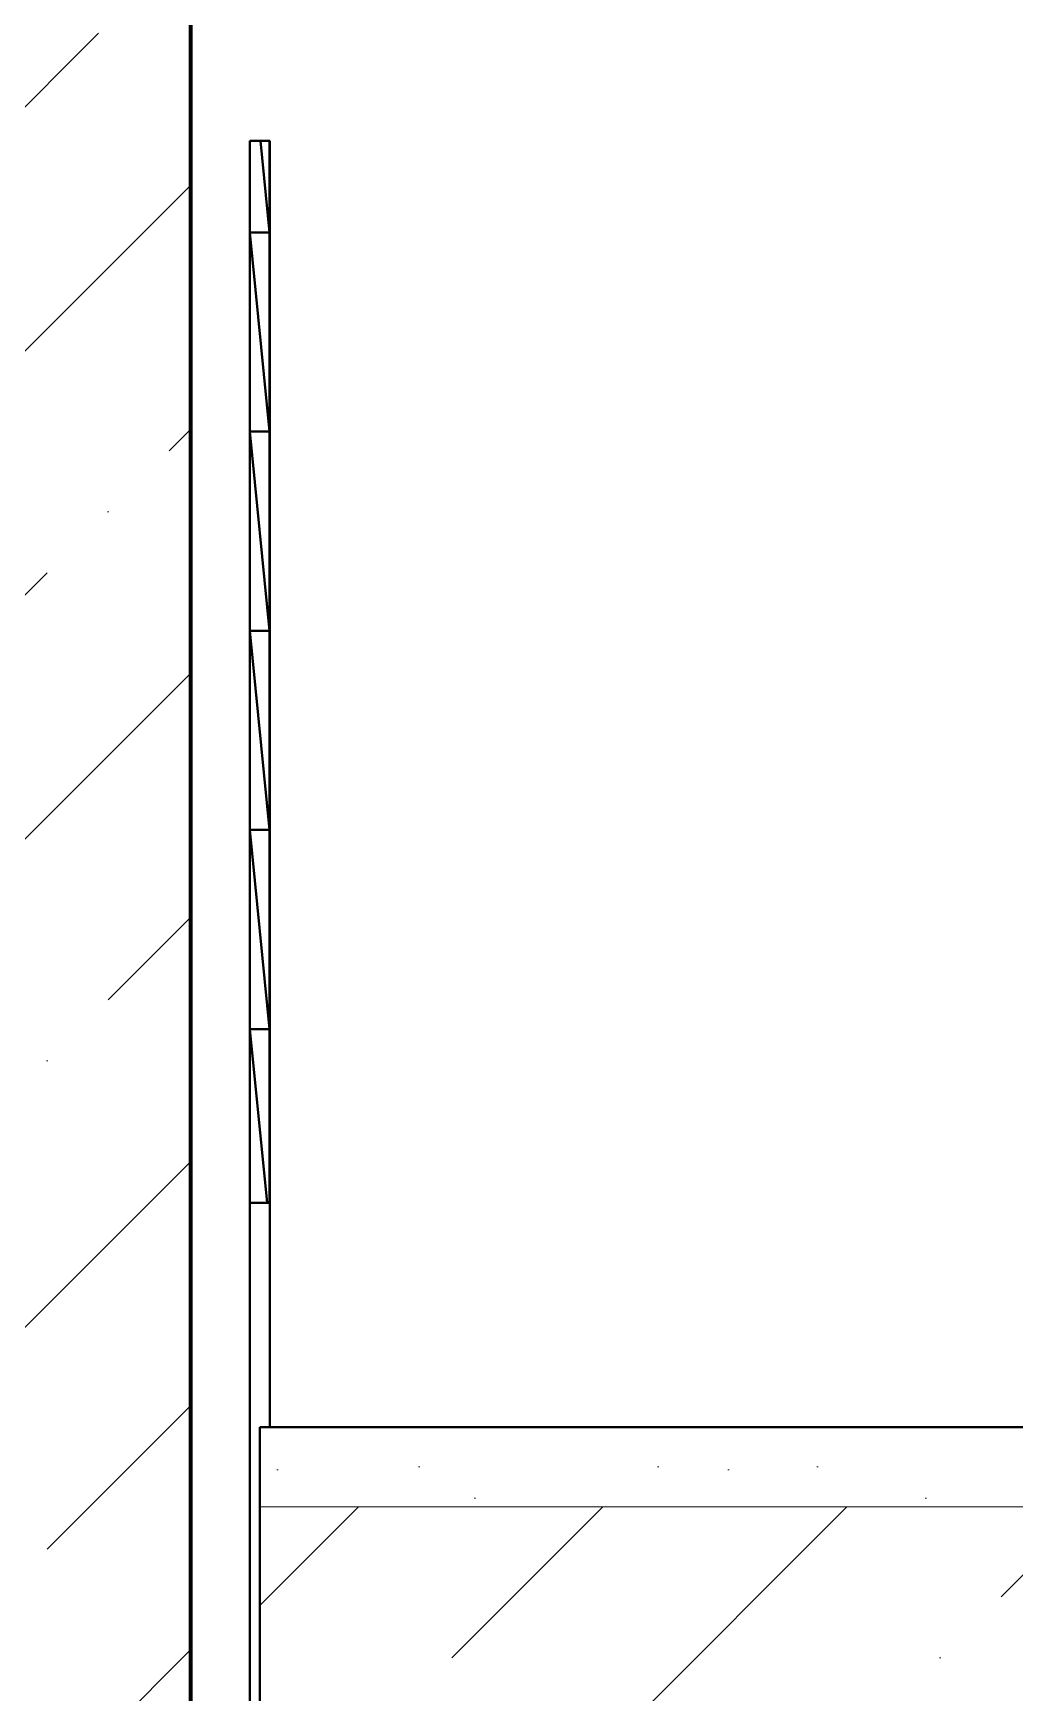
# Model space of a CAD drawing. Header units: feet. Extents: x -10410 to 374725, y -46422 to 88923.
# Drawn here: x 156430 to 157169, y -1550 to -300 of the extents above; entities that cross this region are included whole.
import ezdxf

# ---------------------------------------------------------------- set-up
doc = ezdxf.new("R2010")
doc.units = ezdxf.units.FT
doc.header["$MEASUREMENT"] = 0
doc.set_wipeout_variables(frame=1)
doc.linetypes.add('Wipeout_Contour', pattern=[1000, 0, -1000])
for name, color, linetype in [('Конструктив - Лестницы', 7, 'Continuous'), ('Конструктив - Стены Несущие', 7, 'Continuous'), ('Местность - Рельеф', 7, 'Continuous')]:
    doc.layers.add(name, color=color, linetype=linetype)
for name, color, linetype, lineweight in [('Конструктив - Лестницы_Ном._пера__1', 7, 'Continuous', 20), ('Конструктив - Лестницы_Ном._пера__21', 7, 'Continuous', 40), ('Конструктив - Стены Несущие_Ном._пера__1', 7, 'Continuous', 20), ('Конструктив - Стены Несущие_Ном._пера__120', 7, 'Continuous', 5), ('Конструктив - Стены Несущие_Ном._пера__47', 7, 'Continuous', 80)]:
    doc.layers.add(name, color=color, linetype=linetype, lineweight=lineweight)

msp = doc.modelspace()

# ---------------------------------------------------------------- wipeouts: each hides what was drawn before it
at = {"color": 254, "linetype": 'Wipeout_Contour', "lineweight": 0, "ltscale": 2673531.270622214}
msp.add_wipeout([(156548.16301, -299.99999), (156548.16301, -2700.00002), (156600.32072, -2700.00002), (156600.32072, -2450.00001), (156592.82072, -2450.00001), (156592.82072, -380.98997), (156607.82072, -380.98997), (156607.82072, -1350), (157424.44883, -1350), (157424.44883, -562.99999), (157892.8207, -562.99999), (157892.8207, -380.98997), (157907.8207, -380.98997), (157907.8207, -562.99999), (158092.8207, -562.99999), (158092.8207, -499.99999), (158092.8207, -300.00006)], dxfattribs=at).dxf.layer = 'Конструктив - Стены Несущие'

# ---------------------------------------------------------------- next in the draw order: hatches: boundary and pattern name
at = {"layer": 'Конструктив - Стены Несущие_Ном._пера__120', "linetype": 'Continuous'}
h = msp.add_hatch(dxfattribs=at)
h.set_pattern_fill('ЖЕЛЕЗОБЕТОН', color=256, style=0, pattern_type=2)
h.set_pattern_definition([(45, (156348.16, -1350), (-183.848, 183.848), []), (45, (156256.24, -1258.08), (-183.848, 183.848), [195, -65, 0, -65])])
h.paths.add_polyline_path([(156148.16301, -3656.83634), (156548.16299, -3656.83634), (156548.16299, -3000.00001), (156448.16294, -3000.00001), (156448.16294, -2700.00002), (156548.16299, -2700.00002), (156548.16299, -299.99999), (156448.16294, -299.99999), (156448.16294, 0), (156148.16301, 0), (156148.16301, -2700.00002), (156148.16301, -3000.00001)])

# ---------------------------------------------------------------- next in the draw order: wipeouts: each hides what was drawn before it
at = {"color": 254, "linetype": 'Wipeout_Contour', "lineweight": 0, "ltscale": 626452.097062}
msp.add_wipeout([(156607.72071, -1249.99999), (156607.78737, -1350), (156607.82071, -1350), (156607.82071, -1249.99999)], dxfattribs=at).dxf.layer = 'Конструктив - Лестницы'
at = {"color": 254, "linetype": 'Wipeout_Contour', "lineweight": 0, "ltscale": 626418.684769}
msp.add_wipeout([(156592.92071, -1400.00001), (156600.32072, -1475), (156600.32072, -1410), (156600.32072, -1400.00001)], dxfattribs=at).dxf.layer = 'Конструктив - Лестницы'

# ---------------------------------------------------------------- next in the draw order: wipeouts: each hides what was drawn before it
at = {"color": 254, "linetype": 'Wipeout_Contour', "lineweight": 0, "ltscale": 469836.804878}
msp.add_wipeout([(156607.77464, -1180.88998), (156607.82071, -1250), (156607.82071, -1180.88998)], dxfattribs=at).dxf.layer = 'Конструктив - Лестницы'
at = {"color": 254, "linetype": 'Wipeout_Contour', "lineweight": 0, "ltscale": 626415.033579}
msp.add_wipeout([(156592.92071, -1400.00001), (156592.92071, -1550), (156600.32072, -1550), (156600.32072, -1475)], dxfattribs=at).dxf.layer = 'Конструктив - Лестницы'

# ---------------------------------------------------------------- next in the draw order: hatches: boundary and pattern name
at = {"layer": 'Конструктив - Стены Несущие_Ном._пера__120', "linetype": 'Continuous'}
h = msp.add_hatch(dxfattribs=at)
h.set_pattern_fill('ЖЕЛЕЗОБЕТОН', color=256, style=0, pattern_type=2)
h.set_pattern_definition([(45, (157250.32, -1569.75), (-183.85, 183.85), []), (45, (157158.4, -1477.83), (-183.85, 183.85), [195, -65, 0, -65])])
h.paths.add_polyline_path([(156600.32071, -1729.49998), (157069.27421, -1729.49998), (157900.32071, -1729.49998), (157900.32071, -1410), (156600.32071, -1410)])

# ---------------------------------------------------------------- next in the draw order: linework, layer by layer
at = {"layer": 'Конструктив - Стены Несущие_Ном._пера__1', "linetype": 'Continuous', "flags": 128}
msp.add_lwpolyline([(156600.32071, -1729.49998), (157069.27421, -1729.49998), (157900.32071, -1729.49998), (157900.32071, -1410), (156600.32071, -1410)], close=True, dxfattribs=at)

# ---------------------------------------------------------------- next in the draw order: wipeouts: each hides what was drawn before it
at = {"color": 254, "linetype": 'Wipeout_Contour', "lineweight": 0, "ltscale": 469840.358413}
msp.add_wipeout([(156607.78737, -1350), (156607.72071, -1249.99999), (156607.72071, -1350)], dxfattribs=at).dxf.layer = 'Конструктив - Лестницы'

# ---------------------------------------------------------------- next in the draw order: wipeouts: each hides what was drawn before it
at = {"color": 254, "linetype": 'Wipeout_Contour', "lineweight": 0, "ltscale": 626450.378791}
msp.add_wipeout([(156607.82071, -1250), (156607.77464, -1180.88998), (156607.72071, -1180.88998), (156607.72071, -1250)], dxfattribs=at).dxf.layer = 'Конструктив - Лестницы'

# ---------------------------------------------------------------- next in the draw order: wipeouts: each hides what was drawn before it
at = {"color": 254, "linetype": 'Wipeout_Contour', "lineweight": 0, "ltscale": 626432.097699}
msp.add_wipeout([(156592.92071, -1250), (156602.78739, -1350), (156607.72072, -1350), (156607.72072, -1250)], dxfattribs=at).dxf.layer = 'Конструктив - Лестницы'

# ---------------------------------------------------------------- next in the draw order: wipeouts: each hides what was drawn before it
at = {"color": 254, "linetype": 'Wipeout_Contour', "lineweight": 0, "ltscale": 469829.732298}
msp.add_wipeout([(156600.90186, -1180.88998), (156607.72071, -1250), (156607.72071, -1180.88998)], dxfattribs=at).dxf.layer = 'Конструктив - Лестницы'

# ---------------------------------------------------------------- next in the draw order: wipeouts: each hides what was drawn before it
at = {"color": 254, "linetype": 'Wipeout_Contour', "lineweight": 0, "ltscale": 783018.419883}
msp.add_wipeout([(156592.92071, -1250), (156592.92071, -1399.99999), (156600.32072, -1399.99999), (156600.32072, -1350), (156602.78739, -1350)], dxfattribs=at).dxf.layer = 'Конструктив - Лестницы'

# ---------------------------------------------------------------- next in the draw order: hatches: boundary and pattern name
at = {"layer": 'Конструктив - Лестницы_Ном._пера__1', "linetype": 'Continuous'}
h = msp.add_hatch(dxfattribs=at)
h.set_pattern_fill('БЕТОН_02', color=256, style=0, pattern_type=2)
h.set_pattern_definition([(0, (0, 0), (0, 623.5383), [60, -300]), (0, (180, 311.8), (0, 623.5383), [60, -300]), (60, (0, 0), (-540, 311.7692), [60, -300]), (60, (360, 0), (-540, 311.7692), [60, -300]), (120, (60, 0), (540, 311.7692), [60, -300]), (120, (420, 0), (540, 311.7692), [60, -300]), (0, (0, 60), (0, 120.000005), [0, -120, 0, -180.00001]), (45, (60, 60), (-84.85282, 84.85282), [0, -90, 0, -150.00001])])
h.paths.add_polyline_path([(157900.32071, -1410), (157900.32071, -1350), (156600.32071, -1350), (156600.32071, -1410)])

# ---------------------------------------------------------------- next in the draw order: wipeouts: each hides what was drawn before it
at = {"color": 254, "linetype": 'Wipeout_Contour', "lineweight": 0, "ltscale": 626413.8071}
msp.add_wipeout([(156607.72071, -1250), (156600.90186, -1180.88998), (156592.92071, -1180.88998), (156592.92071, -1250)], dxfattribs=at).dxf.layer = 'Конструктив - Лестницы'
at = {"color": 254, "linetype": 'Wipeout_Contour', "lineweight": 0, "ltscale": 469798.344475}
msp.add_wipeout([(156592.92071, -1400), (156592.82071, -1400), (156592.92071, -1550)], dxfattribs=at).dxf.layer = 'Конструктив - Лестницы'

# ---------------------------------------------------------------- next in the draw order: wipeouts: each hides what was drawn before it
at = {"color": 254, "linetype": 'Wipeout_Contour', "lineweight": 0, "ltscale": 626446.24356}
msp.add_wipeout([(156607.82071, -1050.1), (156607.72071, -1050.1), (156607.80791, -1180.88998), (156607.82071, -1180.88998)], dxfattribs=at).dxf.layer = 'Конструктив - Лестницы'
at = {"color": 254, "linetype": 'Wipeout_Contour', "lineweight": 0, "ltscale": 469794.393775}
msp.add_wipeout([(156592.92071, -1250), (156592.82071, -1250), (156592.92071, -1400)], dxfattribs=at).dxf.layer = 'Конструктив - Лестницы'

# ---------------------------------------------------------------- next in the draw order: wipeouts: each hides what was drawn before it
at = {"color": 254, "linetype": 'Wipeout_Contour', "lineweight": 0, "ltscale": 469831.552626}
msp.add_wipeout([(156607.82071, -1050.1), (156607.72071, -900.1), (156607.82071, -900.1)], dxfattribs=at).dxf.layer = 'Конструктив - Лестницы'
at = {"color": 254, "linetype": 'Wipeout_Contour', "lineweight": 0, "ltscale": 469792.1062}
msp.add_wipeout([(156592.87464, -1180.88998), (156592.92071, -1250), (156592.92071, -1180.88998)], dxfattribs=at).dxf.layer = 'Конструктив - Лестницы'
at = {"color": 254, "linetype": 'Wipeout_Contour', "lineweight": 0, "ltscale": 469800.666691}
msp.add_wipeout([(156592.92071, -1550), (156592.82071, -1400), (156592.82071, -1550)], dxfattribs=at).dxf.layer = 'Конструктив - Лестницы'

# ---------------------------------------------------------------- next in the draw order: wipeouts: each hides what was drawn before it
at = {"color": 254, "linetype": 'Wipeout_Contour', "lineweight": 0, "ltscale": 469829.038613}
msp.add_wipeout([(156607.82071, -900.1), (156607.72071, -750.1), (156607.82071, -750.1)], dxfattribs=at).dxf.layer = 'Конструктив - Лестницы'
at = {"color": 254, "linetype": 'Wipeout_Contour', "lineweight": 0, "ltscale": 626448.289624}
msp.add_wipeout([(156607.72071, -1050.1), (156607.72071, -1180.88998), (156607.77464, -1180.88998), (156607.80791, -1180.88998)], dxfattribs=at).dxf.layer = 'Конструктив - Лестницы'
at = {"color": 254, "linetype": 'Wipeout_Contour', "lineweight": 0, "ltscale": 469796.571373}
msp.add_wipeout([(156592.92071, -1400), (156592.82071, -1250), (156592.82071, -1400)], dxfattribs=at).dxf.layer = 'Конструктив - Лестницы'

# ---------------------------------------------------------------- next in the draw order: wipeouts: each hides what was drawn before it
at = {"color": 254, "linetype": 'Wipeout_Contour', "lineweight": 0, "ltscale": 469826.955597}
msp.add_wipeout([(156607.82071, -750.1), (156607.72071, -600.1), (156607.82071, -600.1)], dxfattribs=at).dxf.layer = 'Конструктив - Лестницы'
at = {"color": 254, "linetype": 'Wipeout_Contour', "lineweight": 0, "ltscale": 469833.39278}
msp.add_wipeout([(156607.82071, -1050.1), (156607.72071, -900.1), (156607.72071, -1050.1)], dxfattribs=at).dxf.layer = 'Конструктив - Лестницы'
at = {"color": 254, "linetype": 'Wipeout_Contour', "lineweight": 0, "ltscale": 626390.780587}
msp.add_wipeout([(156592.92071, -1250), (156592.87464, -1180.88998), (156592.82071, -1180.88998), (156592.82071, -1250)], dxfattribs=at).dxf.layer = 'Конструктив - Лестницы'

# ---------------------------------------------------------------- next in the draw order: wipeouts: each hides what was drawn before it
at = {"color": 254, "linetype": 'Wipeout_Contour', "lineweight": 0, "ltscale": 469825.303582}
msp.add_wipeout([(156607.82071, -600.1), (156607.72071, -450.1), (156607.82071, -450.1)], dxfattribs=at).dxf.layer = 'Конструктив - Лестницы'
at = {"color": 254, "linetype": 'Wipeout_Contour', "lineweight": 0, "ltscale": 469830.734149}
msp.add_wipeout([(156607.82071, -900.1), (156607.72071, -750.1), (156607.72071, -900.1)], dxfattribs=at).dxf.layer = 'Конструктив - Лестницы'
at = {"color": 254, "linetype": 'Wipeout_Contour', "lineweight": 0, "ltscale": 626429.26138}
msp.add_wipeout([(156607.72071, -1050.1), (156592.92071, -1050.1), (156605.82532, -1180.88998), (156607.72071, -1180.88998)], dxfattribs=at).dxf.layer = 'Конструктив - Лестницы'

# ---------------------------------------------------------------- next in the draw order: wipeouts: each hides what was drawn before it
at = {"color": 254, "linetype": 'Wipeout_Contour', "lineweight": 0, "ltscale": 469824.488293}
msp.add_wipeout([(156607.82071, -450.1), (156607.77464, -380.98998), (156607.82071, -380.98998)], dxfattribs=at).dxf.layer = 'Конструктив - Лестницы'
at = {"color": 254, "linetype": 'Wipeout_Contour', "lineweight": 0, "ltscale": 469828.506512}
msp.add_wipeout([(156607.82071, -750.1), (156607.72071, -600.1), (156607.72071, -750.1)], dxfattribs=at).dxf.layer = 'Конструктив - Лестницы'
at = {"color": 254, "linetype": 'Wipeout_Contour', "lineweight": 0, "ltscale": 469816.552874}
msp.add_wipeout([(156607.72071, -1050.1), (156592.92071, -900.1), (156607.72071, -900.1)], dxfattribs=at).dxf.layer = 'Конструктив - Лестницы'

# ---------------------------------------------------------------- next in the draw order: wipeouts: each hides what was drawn before it
at = {"color": 254, "linetype": 'Wipeout_Contour', "lineweight": 0, "ltscale": 469826.709875}
msp.add_wipeout([(156607.82071, -600.1), (156607.72071, -450.1), (156607.72071, -600.1)], dxfattribs=at).dxf.layer = 'Конструктив - Лестницы'
at = {"color": 254, "linetype": 'Wipeout_Contour', "lineweight": 0, "ltscale": 469814.038785}
msp.add_wipeout([(156607.72071, -900.1), (156592.92071, -750.1), (156607.72071, -750.1)], dxfattribs=at).dxf.layer = 'Конструктив - Лестницы'
at = {"color": 254, "linetype": 'Wipeout_Contour', "lineweight": 0, "ltscale": 626409.835268}
msp.add_wipeout([(156592.92071, -1050.1), (156592.92071, -1180.88998), (156600.90186, -1180.88998), (156605.82532, -1180.88998)], dxfattribs=at).dxf.layer = 'Конструктив - Лестницы'

# ---------------------------------------------------------------- next in the draw order: wipeouts: each hides what was drawn before it
at = {"color": 254, "linetype": 'Wipeout_Contour', "lineweight": 0, "ltscale": 626433.717981}
msp.add_wipeout([(156607.82071, -450.1), (156607.77464, -380.98998), (156607.72071, -380.98998), (156607.72071, -450.1)], dxfattribs=at).dxf.layer = 'Конструктив - Лестницы'
at = {"color": 254, "linetype": 'Wipeout_Contour', "lineweight": 0, "ltscale": 469811.955707}
msp.add_wipeout([(156607.72071, -750.1), (156592.92071, -600.1), (156607.72071, -600.1)], dxfattribs=at).dxf.layer = 'Конструктив - Лестницы'
at = {"color": 254, "linetype": 'Wipeout_Contour', "lineweight": 0, "ltscale": 469803.69336}
msp.add_wipeout([(156607.72071, -1050.1), (156592.92071, -900.1), (156592.92071, -1050.1)], dxfattribs=at).dxf.layer = 'Конструктив - Лестницы'

# ---------------------------------------------------------------- next in the draw order: wipeouts: each hides what was drawn before it
at = {"color": 254, "linetype": 'Wipeout_Contour', "lineweight": 0, "ltscale": 469810.303644}
msp.add_wipeout([(156607.72071, -600.1), (156592.92071, -450.1), (156607.72071, -450.1)], dxfattribs=at).dxf.layer = 'Конструктив - Лестницы'
at = {"color": 254, "linetype": 'Wipeout_Contour', "lineweight": 0, "ltscale": 469801.034566}
msp.add_wipeout([(156607.72071, -900.1), (156592.92071, -750.1), (156592.92071, -900.1)], dxfattribs=at).dxf.layer = 'Конструктив - Лестницы'
at = {"color": 254, "linetype": 'Wipeout_Contour', "lineweight": 0, "ltscale": 626386.645077}
msp.add_wipeout([(156592.92071, -1050.1), (156592.82071, -1050.1), (156592.90791, -1180.88998), (156592.92071, -1180.88998)], dxfattribs=at).dxf.layer = 'Конструктив - Лестницы'

# ---------------------------------------------------------------- next in the draw order: linework, layer by layer
at = {"layer": 'Конструктив - Лестницы_Ном._пера__21', "linetype": 'Continuous'}
msp.add_line((156607.82071, -900.1), (156607.72071, -900.1), dxfattribs=at)

# ---------------------------------------------------------------- next in the draw order: wipeouts: each hides what was drawn before it
at = {"color": 254, "linetype": 'Wipeout_Contour', "lineweight": 0, "ltscale": 469817.415532}
msp.add_wipeout([(156607.72071, -450.1), (156600.90186, -380.98998), (156607.72071, -380.98998)], dxfattribs=at).dxf.layer = 'Конструктив - Лестницы'
at = {"color": 254, "linetype": 'Wipeout_Contour', "lineweight": 0, "ltscale": 469798.806792}
msp.add_wipeout([(156607.72071, -750.1), (156592.92071, -600.1), (156592.92071, -750.1)], dxfattribs=at).dxf.layer = 'Конструктив - Лестницы'
at = {"color": 254, "linetype": 'Wipeout_Contour', "lineweight": 0, "ltscale": 469786.853453}
msp.add_wipeout([(156592.92071, -1050.1), (156592.82071, -900.1), (156592.92071, -900.1)], dxfattribs=at).dxf.layer = 'Конструктив - Лестницы'

# ---------------------------------------------------------------- next in the draw order: linework, layer by layer
at = {"layer": 'Конструктив - Лестницы_Ном._пера__21', "linetype": 'Continuous'}
for p in [(156607.72071, -900.1), (156607.82071, -900.1), (156607.82071, -750.1)]:
    msp.add_line(p, (156607.72071, -750.1), dxfattribs=at)

# ---------------------------------------------------------------- next in the draw order: wipeouts: each hides what was drawn before it
at = {"color": 254, "linetype": 'Wipeout_Contour', "lineweight": 0, "ltscale": 469797.010045}
msp.add_wipeout([(156607.72071, -600.1), (156592.92071, -450.1), (156592.92071, -600.1)], dxfattribs=at).dxf.layer = 'Конструктив - Лестницы'
at = {"color": 254, "linetype": 'Wipeout_Contour', "lineweight": 0, "ltscale": 469784.339201}
msp.add_wipeout([(156592.92071, -900.1), (156592.82071, -750.1), (156592.92071, -750.1)], dxfattribs=at).dxf.layer = 'Конструктив - Лестницы'
at = {"color": 254, "linetype": 'Wipeout_Contour', "lineweight": 0, "ltscale": 626388.69123}
msp.add_wipeout([(156592.82071, -1050.1), (156592.82071, -1180.88998), (156592.87464, -1180.88998), (156592.90791, -1180.88998)], dxfattribs=at).dxf.layer = 'Конструктив - Лестницы'

# ---------------------------------------------------------------- next in the draw order: linework, layer by layer
at = {"layer": 'Конструктив - Лестницы_Ном._пера__21', "linetype": 'Continuous'}
for p in [(156607.72071, -750.1), (156607.82071, -750.1), (156607.82071, -600.1)]:
    msp.add_line(p, (156607.72071, -600.1), dxfattribs=at)

# ---------------------------------------------------------------- next in the draw order: wipeouts: each hides what was drawn before it
at = {"color": 254, "linetype": 'Wipeout_Contour', "lineweight": 0, "ltscale": 626397.145325}
msp.add_wipeout([(156607.72071, -450.1), (156600.90186, -380.98998), (156592.92071, -380.98998), (156592.92071, -450.1)], dxfattribs=at).dxf.layer = 'Конструктив - Лестницы'
at = {"color": 254, "linetype": 'Wipeout_Contour', "lineweight": 0, "ltscale": 469782.255986}
msp.add_wipeout([(156592.92071, -750.1), (156592.82071, -600.1), (156592.92071, -600.1)], dxfattribs=at).dxf.layer = 'Конструктив - Лестницы'
at = {"color": 254, "linetype": 'Wipeout_Contour', "lineweight": 0, "ltscale": 469788.693696}
msp.add_wipeout([(156592.92071, -1050.1), (156592.82071, -900.1), (156592.82071, -1050.1)], dxfattribs=at).dxf.layer = 'Конструктив - Лестницы'

# ---------------------------------------------------------------- next in the draw order: linework, layer by layer
at = {"layer": 'Конструктив - Лестницы_Ном._пера__21', "linetype": 'Continuous'}
for p, q in [((156607.72071, -450.1), (156600.90186, -380.98998)), ((156607.72071, -450.1), (156607.72071, -380.98998)), ((156607.72071, -380.98998), (156607.77464, -380.98998)), ((156607.82071, -450.1), (156607.77464, -380.98998)), ((156607.82071, -381.08998), (156607.82071, -380.98998)), ((156607.82071, -450.2), (156607.82071, -381.08998)), ((156607.72071, -600.1), (156607.72071, -450.1)), ((156607.82071, -600.1), (156607.72071, -450.1)), ((156607.82071, -450.1), (156607.72071, -450.1))]:
    msp.add_line(p, q, dxfattribs=at)

# ---------------------------------------------------------------- next in the draw order: wipeouts: each hides what was drawn before it
at = {"color": 254, "linetype": 'Wipeout_Contour', "lineweight": 0, "ltscale": 469780.603814}
msp.add_wipeout([(156592.92071, -600.1), (156592.82071, -450.1), (156592.92071, -450.1)], dxfattribs=at).dxf.layer = 'Конструктив - Лестницы'
at = {"color": 254, "linetype": 'Wipeout_Contour', "lineweight": 0, "ltscale": 469786.034813}
msp.add_wipeout([(156592.92071, -900.1), (156592.82071, -750.1), (156592.82071, -900.1)], dxfattribs=at).dxf.layer = 'Конструктив - Лестницы'
at = {"color": 254, "linetype": 'Wipeout_Contour', "lineweight": 0, "ltscale": 3234304.132017866}
msp.add_wipeout([(153816.54679, -1049.99989), (153816.54679, -2049.9999), (155650.12751, -2049.9999), (155650.12751, -3672.67613), (155650.12751, -4114.14605), (166148.16293, -4114.14605), (166782.8501, -4114.14605), (166782.8501, -3672.67613), (166782.8501, -2049.9999), (168515.66635, -2049.9999), (168515.66635, -1049.99989), (166782.8501, -1049.99989), (166445.60584, -1049.99989), (166148.16293, -1049.99989), (166148.16293, -2049.9999), (166148.16293, -3672.67613), (156148.163, -3672.67613), (156148.163, -2049.9999), (156148.163, -1049.99989), (155650.12751, -1049.99989)], dxfattribs=at).dxf.layer = 'Местность - Рельеф'

# ---------------------------------------------------------------- next in the draw order: linework, layer by layer
at = {"layer": 'Конструктив - Лестницы_Ном._пера__21', "linetype": 'Continuous'}
for p, q in [((156592.92071, -1050.1), (156592.82071, -900.1)), ((156592.92071, -900.1), (156592.82071, -900.1)), ((156592.92071, -1050.1), (156592.92071, -900.1)), ((156607.72071, -1050.1), (156592.92071, -900.1)), ((156607.72071, -900.1), (156592.92071, -900.1)), ((156607.72071, -1050.1), (156607.72071, -900.1)), ((156607.82071, -1050.1), (156607.72071, -900.1)), ((156592.90791, -1180.88998), (156592.82071, -1050.1)), ((156592.92071, -1050.1), (156592.82071, -1050.1)), ((156592.92071, -1180.88998), (156592.92071, -1050.1)), ((156605.82532, -1180.88998), (156592.92071, -1050.1)), ((156607.72071, -1050.1), (156592.92071, -1050.1)), ((156607.72071, -1180.88998), (156607.72071, -1050.1)), ((156607.80791, -1180.88998), (156607.72071, -1050.1)), ((156607.82071, -1050.1), (156607.72071, -1050.1)), ((156592.82071, -1180.88998), (156592.82071, -1180.78998)), ((156592.82071, -1250), (156592.82071, -1180.88998)), ((156607.82071, -1180.88998), (156607.82071, -1180.78998)), ((156607.82071, -1250), (156607.82071, -1180.88998)), ((156592.82071, -1400), (156592.82071, -1250)), ((156607.82071, -1350), (156607.82071, -1250)), ((156600.32071, -1350), (156600.32071, -1410)), ((157900.32071, -1350), (156600.32071, -1350)), ((156592.82071, -1550), (156592.82071, -1400)), ((156600.32071, -1410), (156600.32071, -1729.49998)), ((156592.82071, -1700), (156592.82071, -1550))]:
    msp.add_line(p, q, dxfattribs=at)
at = {"layer": 'Конструктив - Лестницы_Ном._пера__21', "linetype": 'Continuous', "flags": 128}
for points in [[(156607.82071, -1180.88998), (156607.82071, -1180.78998), (156607.82071, -381.08998), (156607.82071, -380.98998)], [(156592.82071, -1180.88998), (156592.87464, -1180.88998), (156592.92071, -1180.88998), (156600.90186, -1180.88998), (156607.72071, -1180.88998), (156607.77464, -1180.88998), (156607.82071, -1180.88998)]]:
    msp.add_lwpolyline(points, dxfattribs=at)
at = {"layer": 'Конструктив - Стены Несущие_Ном._пера__47', "linetype": 'Continuous'}
for p, q in [((156548.16301, 6300), (156548.16301, -2700.00002)), ((156548.16301, -300), (156548.16301, -2700))]:
    msp.add_line(p, q, dxfattribs=at)

# ---------------------------------------------------------------- next in the draw order: wipeouts: each hides what was drawn before it
at = {"color": 254, "linetype": 'Wipeout_Contour', "lineweight": 0, "ltscale": 469779.788443}
msp.add_wipeout([(156592.92071, -450.1), (156592.87464, -380.98998), (156592.92071, -380.98998)], dxfattribs=at).dxf.layer = 'Конструктив - Лестницы'
at = {"color": 254, "linetype": 'Wipeout_Contour', "lineweight": 0, "ltscale": 469783.806964}
msp.add_wipeout([(156592.92071, -750.1), (156592.82071, -600.1), (156592.82071, -750.1)], dxfattribs=at).dxf.layer = 'Конструктив - Лестницы'

# ---------------------------------------------------------------- next in the draw order: linework, layer by layer
at = {"layer": 'Конструктив - Лестницы_Ном._пера__21', "linetype": 'Continuous'}
for p, q in [((156592.92071, -900.1), (156592.82071, -750.1)), ((156592.92071, -750.1), (156592.82071, -750.1)), ((156592.92071, -900.1), (156592.92071, -750.1)), ((156607.72071, -900.1), (156592.92071, -750.1)), ((156607.72071, -750.1), (156592.92071, -750.1))]:
    msp.add_line(p, q, dxfattribs=at)

# ---------------------------------------------------------------- next in the draw order: wipeouts: each hides what was drawn before it
at = {"color": 254, "linetype": 'Wipeout_Contour', "lineweight": 0, "ltscale": 469782.010155}
msp.add_wipeout([(156592.92071, -600.1), (156592.82071, -450.1), (156592.82071, -600.1)], dxfattribs=at).dxf.layer = 'Конструктив - Лестницы'

# ---------------------------------------------------------------- next in the draw order: linework, layer by layer
at = {"layer": 'Конструктив - Лестницы_Ном._пера__21', "linetype": 'Continuous'}
for p, q in [((156592.92071, -750.1), (156592.82071, -600.1)), ((156592.92071, -600.1), (156592.82071, -600.1)), ((156592.92071, -750.1), (156592.92071, -600.1)), ((156607.72071, -750.1), (156592.92071, -600.1)), ((156607.72071, -600.1), (156592.92071, -600.1))]:
    msp.add_line(p, q, dxfattribs=at)

# ---------------------------------------------------------------- next in the draw order: wipeouts: each hides what was drawn before it
at = {"color": 254, "linetype": 'Wipeout_Contour', "lineweight": 0, "ltscale": 626374.118193}
msp.add_wipeout([(156592.92071, -450.1), (156592.87464, -380.98998), (156592.82071, -380.98998), (156592.82071, -450.1)], dxfattribs=at).dxf.layer = 'Конструктив - Лестницы'

# ---------------------------------------------------------------- next in the draw order: linework, layer by layer
at = {"layer": 'Конструктив - Лестницы_Ном._пера__21', "linetype": 'Continuous'}
for p, q in [((156592.82071, -381.08998), (156592.82071, -380.98998)), ((156592.82071, -450.2), (156592.82071, -381.08998)), ((156592.92071, -450.1), (156592.87464, -380.98998)), ((156592.92071, -380.98998), (156592.87464, -380.98998)), ((156592.92071, -450.1), (156592.92071, -380.98998)), ((156592.92071, -600.1), (156592.82071, -450.1)), ((156592.92071, -450.1), (156592.82071, -450.1)), ((156592.92071, -600.1), (156592.92071, -450.1)), ((156607.72071, -600.1), (156592.92071, -450.1)), ((156607.72071, -450.1), (156592.92071, -450.1))]:
    msp.add_line(p, q, dxfattribs=at)
at = {"layer": 'Конструктив - Лестницы_Ном._пера__21', "linetype": 'Continuous', "flags": 128}
for points in [[(156592.82071, -380.98998), (156592.82071, -381.08998), (156592.82071, -1180.78998), (156592.82071, -1180.88998)], [(156592.82071, -380.98998), (156592.87464, -380.98998), (156600.90186, -380.98998), (156607.72071, -380.98998), (156607.82071, -380.98998)]]:
    msp.add_lwpolyline(points, dxfattribs=at)

doc.saveas('drawing.dxf')
